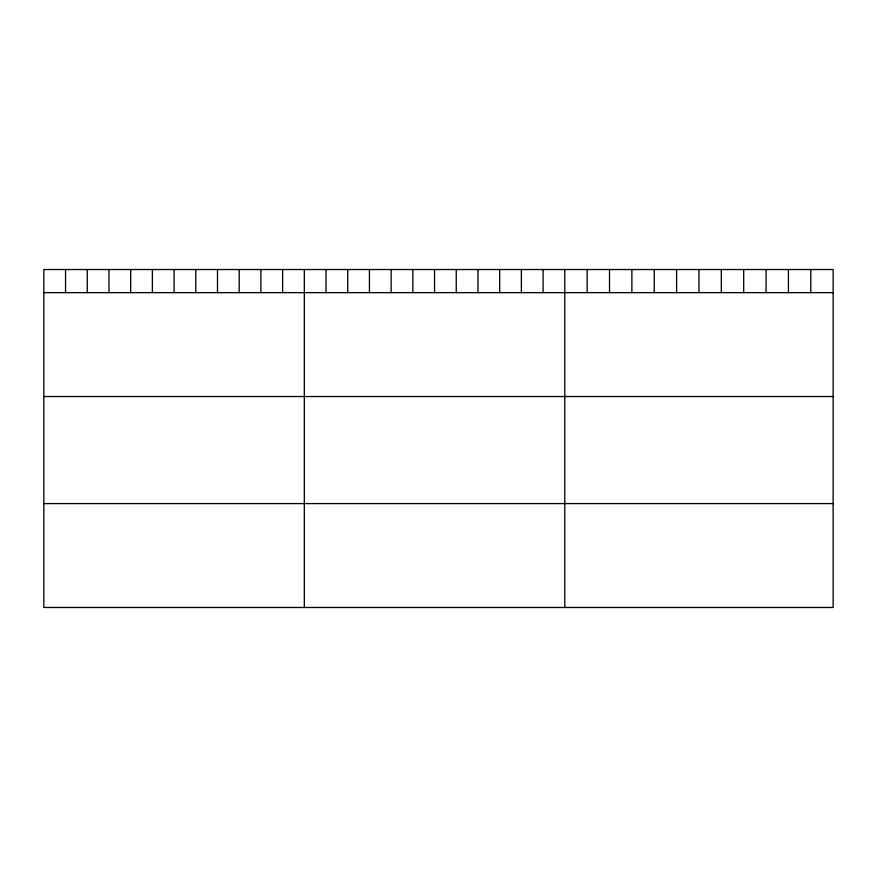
<?xml version="1.0" encoding="UTF-8"?>
<svg xmlns="http://www.w3.org/2000/svg" width="877" height="877" viewBox="0 0 877 877"><rect width="100%" height="100%" fill="white"/><g stroke="black" fill="none" stroke-linecap="round" stroke-linejoin="round"><path stroke-width="1.32" d="M833.15 292.644L833.15 607.476L43.85 607.476L43.85 269.524L833.15 269.524L833.15 292.644L43.85 292.644M43.85 396.536L833.15 396.536M43.85 503.584L833.15 503.584M810.786 269.524L810.786 292.644M788.423 269.524L788.423 292.644M766.059 269.524L766.059 292.644M743.696 269.524L743.696 292.644M721.332 269.524L721.332 292.644M698.969 269.524L698.969 292.644M676.606 269.524L676.606 292.644M654.242 269.524L654.242 292.644M631.878 269.524L631.878 292.644M609.515 269.524L609.515 292.644M587.151 269.524L587.151 292.644M564.788 269.524L564.788 607.476M543.082 269.524L543.082 292.644M521.376 269.524L521.376 292.644M499.671 269.524L499.671 292.644M477.965 269.524L477.965 292.644M456.259 269.524L456.259 292.644M434.553 269.524L434.553 292.644M412.848 269.524L412.848 292.644M391.142 269.524L391.142 292.644M369.436 269.524L369.436 292.644M347.73 269.524L347.73 292.644M326.025 269.524L326.025 292.644M304.319 269.524L304.319 607.476M282.613 269.524L282.613 292.644M260.907 269.524L260.907 292.644M239.202 269.524L239.202 292.644M217.496 269.524L217.496 292.644M195.79 269.524L195.79 292.644M174.084 269.524L174.084 292.644M152.379 269.524L152.379 292.644M130.673 269.524L130.673 292.644M108.967 269.524L108.967 292.644M87.261 269.524L87.261 292.644M65.556 269.524L65.556 292.644"/></g></svg>
